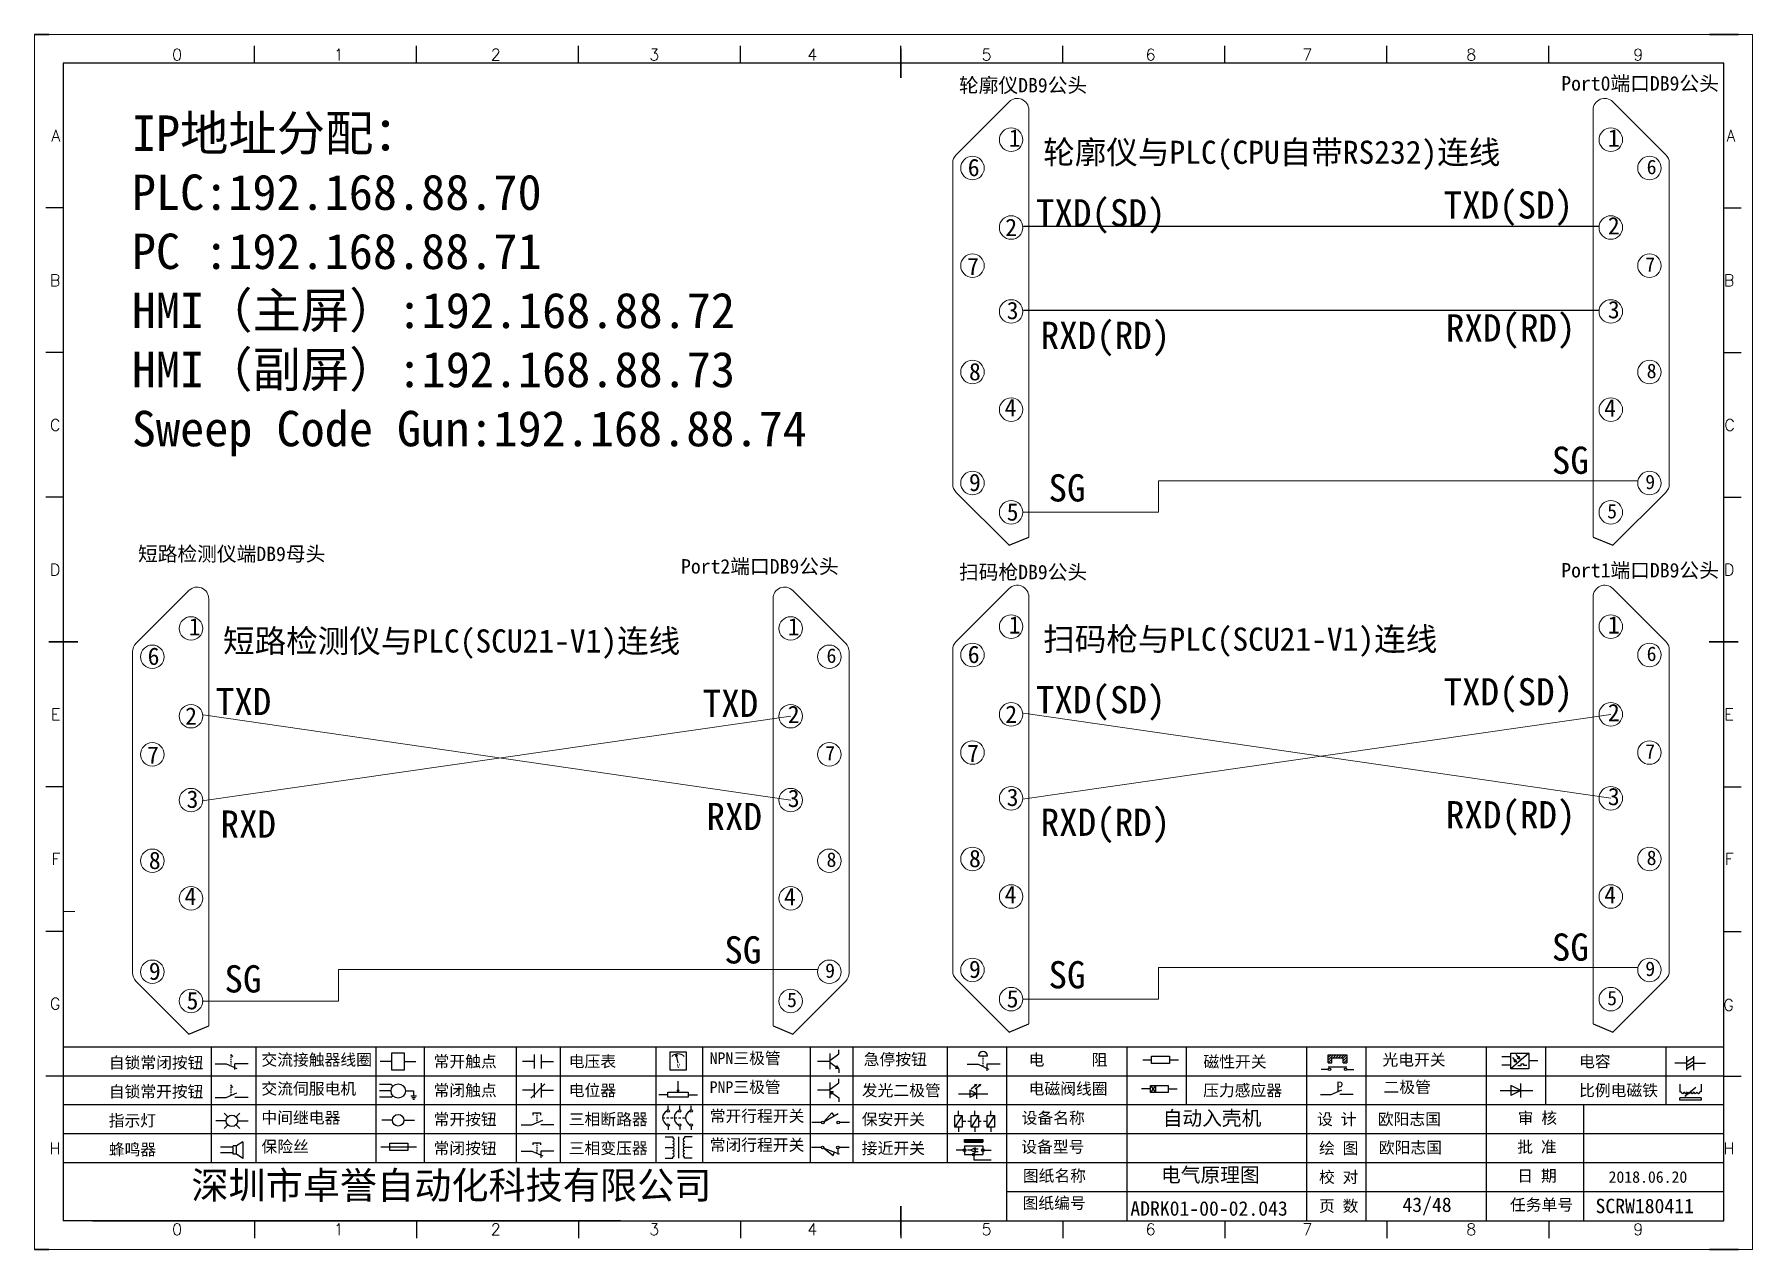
# Model space of a CAD drawing. Header units: millimetres. Extents: x 336 to 12810, y -1577 to 4105.
# Drawn here: x 6856.1 to 7153.1, y -1266.4 to -1056.4 of the extents above; entities that cross this region are included whole.
import ezdxf
from ezdxf.enums import TextEntityAlignment as Align

# ---------------------------------------------------------------- set-up
doc = ezdxf.new("R2010")
doc.units = ezdxf.units.MM
doc.layers.add('AE_BOR', color=1, linetype='Continuous')
doc.styles.get("Standard").update_dxf_attribs({"font": ''})
doc.styles.add('WD', font='romans.shx', dxfattribs={"width": 0.8, "bigfont": 'gbcbig.shx'})
doc.styles.add('汉字', font='')
doc.styles.get('Standard').set_extended_font_data('SimSun')
doc.styles.get('汉字').set_extended_font_data('新宋体')

# ---------------------------------------------------------------- blocks, each defined once
blk = doc.blocks.new('磁性开关')
at = {"linetype": 'ByBlock'}
h = blk.add_hatch(dxfattribs=at)
h.set_pattern_fill('ANSI31', color=256, scale=0.1, style=0)
h.paths.add_polyline_path([(-1910.88, -776.69), (-1910.88, -775.29), (-1907.69, -775.29), (-1907.69, -776.69), (-1908.31, -776.69), (-1908.31, -775.79), (-1910.25, -775.79), (-1910.25, -776.69)])
for p, q in [((-1910.91, -777.81), (-1912.09, -777.81)), ((-1910.88, -776.69), (-1910.88, -775.29)), ((-1910.88, -775.29), (-1907.69, -775.29)), ((-1910.88, -776.69), (-1910.25, -776.69)), ((-1910.88, -777.39), (-1907.69, -777.39)), ((-1910.25, -776.69), (-1910.25, -775.79)), ((-1910.25, -775.79), (-1908.31, -775.79)), ((-1908.31, -776.69), (-1908.31, -775.79)), ((-1908.31, -776.69), (-1907.69, -776.69)), ((-1907.69, -775.29), (-1907.69, -776.69)), ((-1907.66, -777.81), (-1906.48, -777.81))]:
    blk.add_line(p, q, dxfattribs=at)
for centre in [(-1910.68, -777.81), (-1907.88, -777.81)]:
    blk.add_circle(centre, 0.225, dxfattribs=at)
blk = doc.blocks.new('*U6')
at = {"linetype": 'ByBlock'}
for p, q in [((-1909.23, -780.45), (-1909.23, -780.67)), ((-1909.23, -780.45), (-1908.92, -780.84)), ((-1909.23, -780.84), (-1909.23, -781.05)), ((-1911.92, -782.07), (-1910.06, -782.07)), ((-1910.06, -782.07), (-1908.18, -782.88)), ((-1909.23, -781.23), (-1909.23, -781.44)), ((-1909.23, -781.61), (-1909.23, -781.83)), ((-1909.23, -782), (-1909.23, -782.21)), ((-1909.23, -782.38), (-1909.23, -782.43)), ((-1908.52, -783.07), (-1908.52, -782.07)), ((-1906.25, -782.07), (-1908.52, -782.07))]:
    blk.add_line(p, q, dxfattribs=at)
blk = doc.blocks.new('*U8')
at = {"linetype": 'ByBlock'}
for p, q in [((-1911.92, -792.89), (-1910.06, -792.89)), ((-1910.06, -792.89), (-1908.18, -792.08)), ((-1908.88, -791.17), (-1909.23, -790.71)), ((-1909.23, -790.71), (-1909.23, -790.92)), ((-1909.23, -791.09), (-1909.23, -791.31)), ((-1909.23, -791.48), (-1909.23, -791.69)), ((-1909.23, -791.86), (-1909.23, -792.08)), ((-1909.23, -792.25), (-1909.23, -792.47)), ((-1906.25, -792.89), (-1908.52, -792.89))]:
    blk.add_line(p, q, dxfattribs=at)
blk = doc.blocks.new('蜂鸣器')
at = {"linetype": 'ByBlock'}
for p, q in [((-1907.17, -795.53), (-1908.25, -796.26)), ((-1907.17, -795.53), (-1907.17, -798.41)), ((-1908.8, -796.48), (-1911.01, -796.48)), ((-1908.8, -797.46), (-1911.01, -797.46)), ((-1908.25, -796.26), (-1908.8, -796.26)), ((-1908.8, -797.68), (-1908.8, -796.26)), ((-1908.25, -797.68), (-1908.8, -797.68)), ((-1908.25, -797.68), (-1908.25, -796.26)), ((-1907.17, -798.41), (-1908.25, -797.68))]:
    blk.add_line(p, q, dxfattribs=at)
blk = doc.blocks.new('指示灯')
at = {"linetype": 'ByBlock'}
for p, q in [((-1854.25, -776.92), (-1856.06, -776.92)), ((-1854.62, -775.59), (-1853.97, -776.23)), ((-1854.62, -778.25), (-1853.97, -777.61)), ((-1851.9, -775.59), (-1852.54, -776.23)), ((-1851.9, -778.25), (-1852.54, -777.61)), ((-1852.26, -776.92), (-1850.45, -776.92))]:
    blk.add_line(p, q, dxfattribs=at)
blk.add_circle((-1853.26, -776.92), 0.992, dxfattribs=at)
blk = doc.blocks.new('光电开关')
at = {"linetype": 'ByBlock'}
h = blk.add_hatch(dxfattribs=at)
h.set_pattern_fill('ANSI31', color=256, scale=0.01, style=0)
h.set_pattern_definition([(45, (0.172267, 0), (-0.0224506403, 0.0224506403), [])])
h.paths.add_polyline_path([(-1882.44, -776.34), (-1882.5, -775.91), (-1882.68, -776.07)])
h.paths.add_polyline_path([(-1882.86, -776.23), (-1882.44, -776.34), (-1882.68, -776.07)])
h.paths.add_polyline_path([(-1883.05, -776.88), (-1883.11, -776.45), (-1883.29, -776.61)])
h.paths.add_polyline_path([(-1883.47, -776.77), (-1883.05, -776.88), (-1883.29, -776.61)])
for p, q in [((-1884.01, -775.96), (-1885.56, -775.96)), ((-1884.01, -777.39), (-1885.56, -777.39)), ((-1880.91, -775.3), (-1884.01, -778.05)), ((-1883.75, -776.09), (-1883.05, -776.88)), ((-1883.11, -776.45), (-1883.47, -776.77)), ((-1883.05, -776.88), (-1883.47, -776.77)), ((-1883.14, -775.55), (-1882.44, -776.34)), ((-1883.05, -776.88), (-1883.11, -776.45)), ((-1882.5, -775.91), (-1882.86, -776.23)), ((-1882.44, -776.34), (-1882.86, -776.23)), ((-1882.78, -777.47), (-1882.23, -777.47)), ((-1882.44, -776.34), (-1882.5, -775.91)), ((-1882.23, -777.47), (-1882.23, -777.14)), ((-1882.23, -777.14), (-1881.78, -777.14)), ((-1881.78, -777.47), (-1881.78, -777.14)), ((-1881.23, -777.47), (-1881.78, -777.47)), ((-1879.37, -776.67), (-1880.91, -776.67))]:
    blk.add_line(p, q, dxfattribs=at)
blk.add_lwpolyline([(-1884.01, -775.3), (-1880.91, -775.3), (-1880.91, -778.05), (-1884.01, -778.05)], close=True, dxfattribs=at)
blk = doc.blocks.new('交流接触器线圈')
at = {"linetype": 'ByBlock'}
for p, q in [((-1880.82, -781.77), (-1882.87, -781.77)), ((-1878.72, -781.77), (-1876.67, -781.77))]:
    blk.add_line(p, q, dxfattribs=at)
blk.add_lwpolyline([(-1880.82, -780.28), (-1878.72, -780.28), (-1878.72, -783.26), (-1880.82, -783.26)], close=True, dxfattribs=at)
blk = doc.blocks.new('交流伺服电机')
at = {"linetype": 'ByBlock'}
for p, q in [((-1880.97, -785.75), (-1882.94, -785.75)), ((-1880.97, -786.85), (-1882.94, -786.85)), ((-1880.97, -785.75), (-1880.65, -786.03)), ((-1878.49, -786.85), (-1877.07, -786.85)), ((-1877.07, -786.85), (-1877.07, -787.72)), ((-1880.97, -787.94), (-1882.94, -787.94)), ((-1880.97, -787.94), (-1880.65, -787.67)), ((-1877.54, -787.72), (-1876.59, -787.72)), ((-1877.38, -788.01), (-1876.75, -788.01)), ((-1877.23, -788.29), (-1876.9, -788.29))]:
    blk.add_line(p, q, dxfattribs=at)
blk.add_circle((-1879.73, -786.85), 1.24, dxfattribs=at)
blk = doc.blocks.new('中间继电器')
at = {"linetype": 'ByBlock'}
for p, q in [((-1880.72, -791.92), (-1882.54, -791.92)), ((-1878.74, -791.92), (-1876.92, -791.92))]:
    blk.add_line(p, q, dxfattribs=at)
blk.add_circle((-1879.73, -791.92), 0.992, dxfattribs=at)
blk = doc.blocks.new('保险丝')
at = {"linetype": 'ByBlock'}
blk.add_line((-1882.72, -796.49), (-1876.55, -796.49), dxfattribs=at)
blk.add_lwpolyline([(-1881.2, -795.86), (-1878.06, -795.86), (-1878.06, -797.12), (-1881.2, -797.12)], close=True, dxfattribs=at)
blk = doc.blocks.new('常开按钮')
at = {"linetype": 'ByBlock'}
for p, q in [((-1910.06, -787.73), (-1908.18, -786.93)), ((-1909.9, -785.68), (-1908.56, -785.68)), ((-1909.9, -785.68), (-1909.9, -786.07)), ((-1909.23, -785.68), (-1909.23, -785.89)), ((-1909.23, -786.06), (-1909.23, -786.28)), ((-1909.23, -786.45), (-1909.23, -786.67)), ((-1909.23, -786.84), (-1909.23, -787.05)), ((-1908.56, -785.68), (-1908.56, -786.07)), ((-1911.92, -787.73), (-1910.06, -787.73)), ((-1909.23, -787.22), (-1909.23, -787.38)), ((-1906.25, -787.73), (-1908.52, -787.73))]:
    blk.add_line(p, q, dxfattribs=at)
blk = doc.blocks.new('常开触点')
at = {"linetype": 'ByBlock'}
for p, q in [((-1853.82, -782.99), (-1853.82, -780.56)), ((-1852.6, -782.99), (-1852.6, -780.56)), ((-1853.82, -781.77), (-1855.88, -781.77)), ((-1852.6, -781.77), (-1850.55, -781.77))]:
    blk.add_line(p, q, dxfattribs=at)
blk = doc.blocks.new('常闭触点')
at = {"linetype": 'ByBlock'}
for p, q in [((-1853.82, -786.77), (-1855.88, -786.77)), ((-1852.01, -785.66), (-1854.43, -788.1)), ((-1853.82, -787.99), (-1853.82, -785.56)), ((-1852.6, -787.99), (-1852.6, -785.56)), ((-1852.6, -786.77), (-1850.55, -786.77))]:
    blk.add_line(p, q, dxfattribs=at)
blk = doc.blocks.new('常闭按钮')
at = {"linetype": 'ByBlock'}
for p, q in [((-1856.13, -792.28), (-1854.28, -792.28)), ((-1854.28, -792.28), (-1852.4, -793.09)), ((-1854.11, -790.83), (-1852.77, -790.83)), ((-1854.11, -790.83), (-1854.11, -791.22)), ((-1853.44, -790.83), (-1853.44, -791.04)), ((-1853.44, -791.21), (-1853.44, -791.43)), ((-1853.44, -791.6), (-1853.44, -791.82)), ((-1853.44, -791.99), (-1853.44, -792.2)), ((-1853.44, -792.37), (-1853.44, -792.53)), ((-1852.77, -790.83), (-1852.77, -791.22)), ((-1850.47, -792.28), (-1852.73, -792.28)), ((-1852.73, -792.28), (-1852.73, -793.43))]:
    blk.add_line(p, q, dxfattribs=at)
blk = doc.blocks.new('电磁阀线圈')
at = {"linetype": 'ByBlock'}
for p, q in [((-1854.61, -795.92), (-1853.75, -797.16)), ((-1853.75, -795.92), (-1854.61, -797.16)), ((-1853.75, -795.92), (-1853.75, -797.16)), ((-1854.61, -796.54), (-1856.17, -796.54)), ((-1851.53, -796.54), (-1849.97, -796.54))]:
    blk.add_line(p, q, dxfattribs=at)
blk.add_lwpolyline([(-1854.61, -795.92), (-1851.53, -795.92), (-1851.53, -797.16), (-1854.61, -797.16)], close=True, dxfattribs=at)
blk = doc.blocks.new('电压表')
at = {"linetype": 'ByBlock'}
for p, q in [((-1814.84, -780.75), (-1814.91, -781.13)), ((-1814.6, -781.05), (-1814.91, -781.13)), ((-1814.84, -780.75), (-1814.46, -782.26)), ((-1814.84, -780.75), (-1814.6, -781.05))]:
    blk.add_line(p, q, dxfattribs=at)
blk.add_lwpolyline([(-1815.84, -780.34), (-1813.07, -780.34), (-1813.07, -783.49), (-1815.84, -783.49)], close=True, dxfattribs=at)
blk.add_arc((-1814.46, -782.26), 1.56, 46.8313, 133.1687, dxfattribs=at)
at = {"linetype": 'ByBlock', "insert": (-1814.7, -782.39), "char_height": 0.75, "width": 0.6768, "attachment_point": 1}
blk.add_mtext('V', dxfattribs=at)
blk = doc.blocks.new('电位器')
at = {"linetype": 'ByBlock'}
for p, q in [((-1814.45, -787.3), (-1814.62, -786.96)), ((-1814.62, -786.96), (-1814.27, -786.96)), ((-1814.45, -787.3), (-1814.45, -785.39)), ((-1814.45, -787.3), (-1814.27, -786.96)), ((-1816.21, -787.75), (-1817.79, -787.75)), ((-1812.68, -787.75), (-1811.1, -787.75))]:
    blk.add_line(p, q, dxfattribs=at)
blk.add_lwpolyline([(-1816.21, -787.3), (-1812.68, -787.3), (-1812.68, -788.2), (-1816.21, -788.2)], close=True, dxfattribs=at)
blk = doc.blocks.new('三相断路器')
at = {"linetype": 'ByBlock'}
for p, q in [((-1816.17, -790.33), (-1816.17, -789.7)), ((-1814.17, -790.33), (-1814.17, -789.7)), ((-1812.18, -790.33), (-1812.18, -789.7)), ((-1817.14, -791.74), (-1816.72, -791.74)), ((-1816.45, -791.74), (-1816.03, -791.74)), ((-1815.76, -791.74), (-1815.34, -791.74)), ((-1815.07, -791.74), (-1814.65, -791.74)), ((-1814.38, -791.74), (-1813.96, -791.74)), ((-1813.69, -791.74), (-1813.27, -791.74)), ((-1816.17, -793.19), (-1816.17, -793.83)), ((-1814.17, -793.19), (-1814.17, -793.83)), ((-1812.18, -793.19), (-1812.18, -793.83))]:
    blk.add_line(p, q, dxfattribs=at)
for centre in [(-1816.17, -790.55), (-1816.17, -792.98), (-1814.17, -790.55), (-1814.17, -792.98), (-1812.18, -790.55), (-1812.18, -792.98)]:
    blk.add_circle(centre, 0.219, dxfattribs=at)
for centre in [(-1815.81, -791.74), (-1813.82, -791.74), (-1811.83, -791.74)]:
    blk.add_arc(centre, 1.32, 115.5791, 244.4209, dxfattribs=at)
blk = doc.blocks.new('三相变压器')
at = {"linetype": 'ByBlock'}
for p, q in [((-1816.69, -795.03), (-1815.37, -795.03)), ((-1815.37, -795.03), (-1815.37, -795.24)), ((-1814.34, -798.7), (-1814.34, -795.04)), ((-1812, -795.03), (-1813.32, -795.03)), ((-1813.32, -795.03), (-1813.32, -795.24)), ((-1816.69, -796.87), (-1815.37, -796.87)), ((-1816.69, -798.71), (-1815.37, -798.71)), ((-1815.37, -798.71), (-1815.37, -798.5)), ((-1812, -796.87), (-1813.32, -796.87)), ((-1813.32, -798.71), (-1813.32, -798.5)), ((-1812, -798.71), (-1813.32, -798.71))]:
    blk.add_line(p, q, dxfattribs=at)
for centre, start, end in [((-1815.37, -795.51), 270, 90), ((-1815.37, -796.06), 270, 90), ((-1813.32, -795.51), 90, 270), ((-1813.32, -796.06), 90, 270), ((-1815.37, -796.6), 270, 90), ((-1815.37, -797.14), 270, 90), ((-1815.37, -797.68), 270, 90), ((-1815.37, -798.23), 270, 90), ((-1813.32, -796.6), 90, 270), ((-1813.32, -797.14), 90, 270), ((-1813.32, -797.68), 90, 270), ((-1813.32, -798.23), 90, 270)]:
    blk.add_arc(centre, 0.271, start, end, dxfattribs=at)
blk = doc.blocks.new('压力感应器')
at = {"linetype": 'ByBlock'}
for p, q in [((-1817.44, -777.73), (-1815.59, -777.73)), ((-1815.59, -777.73), (-1813.71, -776.93)), ((-1811.78, -777.73), (-1814.05, -777.73))]:
    blk.add_line(p, q, dxfattribs=at)
at = {"linetype": 'ByBlock', "insert": (-1814.65, -775.48), "char_height": 1.68, "width": 1.2242, "attachment_point": 1}
blk.add_mtext('{\\fNSimSun|b0|i0|c134|p49;P}', dxfattribs=at)
blk = doc.blocks.new('二极管')
at = {"linetype": 'ByBlock'}
for p, q in [((-1787.52, -776.77), (-1781.92, -776.77)), ((-1783.97, -776.77), (-1785.69, -775.9)), ((-1785.69, -775.9), (-1785.69, -777.65)), ((-1783.97, -776.77), (-1785.69, -777.65)), ((-1783.97, -777.99), (-1783.97, -775.56))]:
    blk.add_line(p, q, dxfattribs=at)
blk = doc.blocks.new('NPN三极管')
at = {"linetype": 'ByBlock'}
for p, q in [((-1785.73, -780.61), (-1785.73, -783.32)), ((-1785.73, -781.82), (-1784.15, -780.66)), ((-1784.15, -780.66), (-1784.15, -779.98)), ((-1785.73, -781.97), (-1787.81, -781.97)), ((-1785.73, -782.11), (-1784.15, -783.27)), ((-1784.41, -782.73), (-1784.74, -783.18)), ((-1784.15, -783.27), (-1784.74, -783.18)), ((-1784.15, -783.27), (-1784.41, -782.73)), ((-1784.15, -783.27), (-1784.15, -783.96))]:
    blk.add_line(p, q, dxfattribs=at)
blk = doc.blocks.new('PNP三极管')
at = {"linetype": 'ByBlock'}
for p, q in [((-1784.9, -786.74), (-1786.98, -786.74)), ((-1784.9, -785.38), (-1784.9, -788.09)), ((-1784.9, -786.59), (-1783.32, -785.43)), ((-1784.9, -786.88), (-1783.32, -788.04)), ((-1784.9, -786.88), (-1784.31, -786.97)), ((-1784.9, -786.88), (-1784.64, -787.42)), ((-1784.31, -786.97), (-1784.64, -787.42)), ((-1783.32, -785.43), (-1783.32, -784.75)), ((-1783.32, -788.04), (-1783.32, -788.73))]:
    blk.add_line(p, q, dxfattribs=at)
blk = doc.blocks.new('常开行程开关')
at = {"linetype": 'ByBlock'}
for p, q in [((-1786.29, -792.3), (-1788.01, -792.3)), ((-1785.89, -792.17), (-1784.52, -790.62)), ((-1785.89, -792.17), (-1783.43, -790.72)), ((-1784.52, -790.62), (-1784.19, -791.17)), ((-1781.48, -792.3), (-1783.21, -792.3))]:
    blk.add_line(p, q, dxfattribs=at)
for centre in [(-1786.07, -792.3), (-1783.42, -792.3)]:
    blk.add_circle(centre, 0.219, dxfattribs=at)
blk = doc.blocks.new('常闭行程开关')
at = {"linetype": 'ByBlock'}
for p, q in [((-1786.34, -796.62), (-1788.07, -796.62)), ((-1785.93, -796.72), (-1783.25, -797.7)), ((-1785.93, -796.72), (-1784.3, -798)), ((-1784.3, -798), (-1784.08, -797.4)), ((-1783.48, -796.84), (-1783.48, -797.85)), ((-1781.54, -796.62), (-1783.26, -796.62))]:
    blk.add_line(p, q, dxfattribs=at)
for centre in [(-1786.12, -796.62), (-1783.48, -796.62)]:
    blk.add_circle(centre, 0.219, dxfattribs=at)
blk = doc.blocks.new('电容')
at = {"linetype": 'ByBlock'}
for p, q in [((-1756.08, -782.99), (-1756.08, -780.56)), ((-1754.86, -780.79), (-1756.08, -781.55)), ((-1754.86, -782.99), (-1754.86, -780.56)), ((-1756.08, -781.77), (-1758.13, -781.77)), ((-1754.86, -781.44), (-1756.08, -782.2)), ((-1754.86, -781.99), (-1756.08, -782.75)), ((-1754.86, -781.77), (-1752.81, -781.77))]:
    blk.add_line(p, q, dxfattribs=at)
blk = doc.blocks.new('发光二极管')
at = {"linetype": 'ByBlock'}
for p, q in [((-1758.01, -786.77), (-1752.89, -786.77)), ((-1754.84, -786.77), (-1756.04, -786.16)), ((-1756.04, -786.16), (-1756.04, -787.39)), ((-1754.84, -786.77), (-1756.04, -787.39)), ((-1755.78, -785.92), (-1754.89, -785.14)), ((-1754.89, -785.14), (-1755.2, -785.22)), ((-1755.2, -785.22), (-1755.01, -785.43)), ((-1755.08, -785.92), (-1754.18, -785.14)), ((-1754.89, -785.14), (-1755.01, -785.43)), ((-1754.84, -787.63), (-1754.84, -785.92)), ((-1754.18, -785.14), (-1754.49, -785.22)), ((-1754.49, -785.22), (-1754.31, -785.43)), ((-1754.18, -785.14), (-1754.31, -785.43))]:
    blk.add_line(p, q, dxfattribs=at)
blk = doc.blocks.new('比例电磁阀')
at = {"linetype": 'ByBlock'}
for p, q in [((-1757.26, -775.38), (-1757.26, -776.71)), ((-1757.26, -776.71), (-1757.05, -776.71)), ((-1753.6, -777.73), (-1757.25, -777.73)), ((-1757.25, -778.13), (-1757.25, -777.73)), ((-1753.6, -778.13), (-1757.25, -778.13)), ((-1754.5, -775.98), (-1756.35, -777.44)), ((-1756.35, -777.44), (-1756.25, -777.25)), ((-1756.35, -777.44), (-1756.15, -777.38)), ((-1756.15, -777.38), (-1756.25, -777.25)), ((-1753.58, -776.71), (-1753.8, -776.71)), ((-1753.6, -777.73), (-1753.6, -778.13)), ((-1753.58, -775.38), (-1753.58, -776.71))]:
    blk.add_line(p, q, dxfattribs=at)
for centre in [(-1756.78, -776.71), (-1756.24, -776.71), (-1755.7, -776.71), (-1755.15, -776.71), (-1754.61, -776.71), (-1754.07, -776.71)]:
    blk.add_arc(centre, 0.271, 180, 0, dxfattribs=at)
blk = doc.blocks.new('保安开关')
at = {"linetype": 'ByBlock'}
for p, q in [((-1757.96, -790.79), (-1757.96, -789.97)), ((-1755.17, -790.79), (-1755.17, -789.97)), ((-1752.39, -790.79), (-1752.39, -789.97)), ((-1757.33, -790.79), (-1758.6, -792.81)), ((-1757.96, -792.81), (-1757.96, -793.62)), ((-1757.33, -791.8), (-1756.72, -791.8)), ((-1756.35, -791.8), (-1755.89, -791.8)), ((-1754.54, -790.79), (-1755.81, -792.81)), ((-1755.17, -792.81), (-1755.17, -793.62)), ((-1754.52, -791.8), (-1754.06, -791.8)), ((-1753.69, -791.8), (-1753.08, -791.8)), ((-1751.75, -790.79), (-1753.02, -792.81)), ((-1752.39, -792.81), (-1752.39, -793.62))]:
    blk.add_line(p, q, dxfattribs=at)
for points in [[(-1758.6, -790.79), (-1757.33, -790.79), (-1757.33, -792.81), (-1758.6, -792.81)], [(-1755.81, -790.79), (-1754.54, -790.79), (-1754.54, -792.81), (-1755.81, -792.81)], [(-1753.02, -790.79), (-1751.75, -790.79), (-1751.75, -792.81), (-1753.02, -792.81)]]:
    blk.add_lwpolyline(points, close=True, dxfattribs=at)
blk = doc.blocks.new('接近开关')
at = {"linetype": 'ByBlock'}
h = blk.add_hatch(dxfattribs=at)
h.set_pattern_fill('ANSI31', color=256, scale=0.01, style=0)
h.set_pattern_definition([(45, (-89.131516, -30.795668), (-0.0224506403, 0.0224506403), [])])
h.paths.add_polyline_path([(-1516.96, -1123.35), (-1516.96, -1122.85), (-1513.76, -1122.85), (-1513.76, -1123.35)])
for p, q in [((-1517.18, -1124.71), (-1518.36, -1124.71)), ((-1516.96, -1123.35), (-1516.96, -1122.85)), ((-1516.96, -1122.85), (-1513.76, -1122.85)), ((-1516.96, -1123.35), (-1513.76, -1123.35)), ((-1516.96, -1123.95), (-1513.76, -1123.95)), ((-1516.96, -1123.95), (-1516.96, -1125.47)), ((-1516.96, -1125.47), (-1513.76, -1125.47)), ((-1515.91, -1124.71), (-1516.45, -1124.71)), ((-1515.11, -1124.31), (-1515.91, -1124.71)), ((-1515.11, -1125.11), (-1515.91, -1124.71)), ((-1515.33, -1124.53), (-1515.17, -1124.53)), ((-1515.33, -1124.88), (-1515.17, -1124.88)), ((-1515.25, -1124.45), (-1515.25, -1124.61)), ((-1515.11, -1124.31), (-1515.11, -1125.11)), ((-1515.11, -1124.48), (-1514.58, -1124.48)), ((-1515.11, -1124.94), (-1514.58, -1124.94)), ((-1513.76, -1122.85), (-1513.76, -1123.35)), ((-1513.76, -1123.95), (-1513.76, -1125.47)), ((-1513.54, -1124.71), (-1512.36, -1124.71)), ((-1515.36, -1125.69), (-1515.36, -1126.36)), ((-1515.36, -1126.36), (-1512.36, -1126.36))]:
    blk.add_line(p, q, dxfattribs=at)
for centre in [(-1516.96, -1124.71), (-1515.36, -1125.47), (-1513.76, -1124.71)]:
    blk.add_circle(centre, 0.225, dxfattribs=at)
blk = doc.blocks.new('电阻')
at = {"linetype": 'ByBlock'}
for p, q in [((-3.09, 0), (-1.57, 0)), ((1.57, 0), (3.09, 0))]:
    blk.add_line(p, q, dxfattribs=at)
blk.add_lwpolyline([(-1.57, 0.63), (1.57, 0.63), (1.57, -0.63), (-1.57, -0.63)], close=True, dxfattribs=at)
blk = doc.blocks.new('急停按钮')
at = {"linetype": 'ByBlock'}
for p, q in [((-1.86, 0), (0, 0)), ((0, 0), (1.88, -0.81)), ((0.06, 1.45), (1.61, 1.45)), ((0.83, 1.45), (0.83, 1.24)), ((0.83, 1.07), (0.83, 0.85)), ((0.83, 0.68), (0.83, 0.47)), ((0.83, 0.29), (0.83, 0.08)), ((3.81, 0), (1.54, 0)), ((1.54, 0), (1.54, -1.15)), ((0.83, -0.09), (0.83, -0.24))]:
    blk.add_line(p, q, dxfattribs=at)
blk.add_arc((0.83, 1.45), 0.774, 0, 180)
blk = doc.blocks.new('电控横A4')
for p, q in [((292, -5), (5, -5)), ((5, -5), (5, -205)), ((292, -205), (292, -5)), ((10.03, -205), (289.53, -205)), ((130.8, -205), (190.75, -205)), ((190.75, -205), (259.54, -205))]:
    blk.add_line(p, q)
at = {"lineweight": 9, "ltscale": 0.1}
for p, q in [((5, -151.57), (7, -151.57)), ((101.34, -205), (130.8, -205)), ((129.44, -205), (129.44, -205)), ((129.44, -205), (129.44, -205)), ((129.44, -205), (129.44, -205)), ((129.44, -205), (129.44, -205))]:
    blk.add_line(p, q, dxfattribs=at)
at = {"linetype": 'ByBlock'}
for p, q in [((292, -175), (5, -175)), ((292, -180), (5, -180)), ((292, -185), (5, -185)), ((292, -190), (5, -190)), ((292, -195), (5, -195)), ((292, -200), (168.03, -200))]:
    blk.add_line(p, q, dxfattribs=at)
at = {"color": 0, "lineweight": -2}
for p, q in [((30.58, -175), (30.58, -195)), ((38.26, -175), (38.26, -195)), ((59.05, -175), (59.05, -195)), ((67.4, -175), (67.4, -195)), ((83.26, -175), (83.26, -195)), ((90.91, -175), (90.91, -195)), ((107.4, -175), (107.4, -195)), ((115.5, -175), (115.5, -195)), ((134.12, -175), (134.12, -195)), ((141.48, -175), (141.48, -195)), ((157.79, -175), (157.79, -195)), ((168.03, -175), (168.03, -204.92)), ((188.84, -175), (188.84, -185)), ((199.08, -175), (199.08, -185)), ((219.89, -175), (219.89, -185)), ((230.12, -175), (230.12, -185)), ((250.93, -175), (250.93, -185)), ((261.17, -175), (261.17, -185)), ((281.98, -175), (281.98, -185)), ((188.84, -185), (188.84, -204.92)), ((219.89, -185), (219.89, -205)), ((230.12, -185), (230.12, -205)), ((250.93, -185), (250.93, -205)), ((267.79, -185), (267.79, -205))]:
    blk.add_line(p, q, dxfattribs=at)
at = {"color": 0, "ltscale": 2}
for p, q in [((292, -205), (292, -183.55)), ((101.34, -205), (5, -205)), ((259.54, -205), (289.53, -205)), ((259.54, -205), (292, -205))]:
    blk.add_line(p, q, dxfattribs=at)
at = {"layer": 'AE_BOR', "lineweight": 30}
for p, q in [((2.53, 0), (0, 0)), ((294.53, 0), (289.53, 0)), ((0, -210), (2.53, -210)), ((294.53, -210), (289.53, -210))]:
    blk.add_line(p, q, dxfattribs=at)
at = {"layer": 'AE_BOR', "color": 1, "lineweight": 15}
for p, q in [((0, 0), (297, 0)), ((0, -210), (0, 0)), ((297, 0), (297, -210)), ((297, -210), (0, -210))]:
    blk.add_line(p, q, dxfattribs=at)
at = {"layer": 'AE_BOR'}
for p, q in [((38.03, -5), (38.03, -2)), ((66.03, -5), (66.03, -2)), ((94.03, -5), (94.03, -2)), ((122.03, -5), (122.03, -2)), ((149.78, -5), (149.78, -2)), ((177.78, -5), (177.78, -2)), ((205.78, -5), (205.78, -2)), ((233.78, -5), (233.78, -2)), ((261.78, -5), (261.78, -2)), ((5, -30), (2, -30)), ((292, -30), (295, -30)), ((5, -55), (2, -55)), ((292, -55), (295, -55)), ((5, -80), (2, -80)), ((292, -80), (295, -80)), ((5, -130), (2, -130)), ((292, -130), (295, -130)), ((5, -155), (2, -155)), ((292, -155), (295, -155)), ((5, -180), (2, -180)), ((292, -180), (295, -180)), ((38.03, -205), (38.03, -208)), ((66.03, -205), (66.03, -208)), ((94.03, -205), (94.03, -208)), ((122.03, -205), (122.03, -208)), ((149.78, -205), (149.78, -208)), ((177.78, -205), (177.78, -208)), ((205.78, -205), (205.78, -208)), ((233.78, -205), (233.78, -208)), ((261.78, -205), (261.78, -208))]:
    blk.add_line(p, q, dxfattribs=at)
at = {"layer": 'AE_BOR', "color": 2, "lineweight": 30}
for p, q in [((149.78, -7.5), (149.78, -2.5)), ((2.5, -105), (7.5, -105)), ((289.5, -105), (294.5, -105)), ((149.78, -202.5), (149.78, -207.5)), ((149.78, -205), (149.78, -207.5))]:
    blk.add_line(p, q, dxfattribs=at)
at = {"linetype": 'ByBlock'}
for name, p in [('*U6', (1943.19, 604.18)), ('交流接触器线圈', (1942.62, 604.27)), ('常开触点', (1940.27, 604.3)), ('电压表', (1925.71, 604.52)), ('NPN三极管', (1923.2, 604.5)), ('磁性开关', (2134.53, 598.96)), ('光电开关', (2139.22, 599.27)), ('电容', (2041.69, 603.98)), ('电位器', (1925.71, 604.52)), ('PNP三极管', (1922.37, 604.27)), ('压力感应器', (2039.72, 594.52)), ('*U8', (1943.19, 609.18)), ('交流伺服电机', (1942.62, 604.27)), ('常闭触点', (1940.27, 604.3)), ('发光二极管', (1917.72, 603.69)), ('电磁阀线圈', (2047.53, 614.3)), ('二极管', (2040.91, 594.27)), ('比例电磁阀', (2041.69, 593.98)), ('指示灯', (1887.41, 589.18)), ('中间继电器', (1942.62, 604.27)), ('常开按钮', (1996.06, 599.3)), ('三相断路器', (1925.71, 604.52)), ('常开行程开关', (1922.37, 604.27)), ('保安开关', (1917.72, 603.98)), ('蜂鸣器', (1943.19, 604.18)), ('保险丝', (1942.62, 604.27)), ('常闭按钮', (1940.27, 599.3)), ('三相变压器', (1925.71, 604.52)), ('常闭行程开关', (1922.37, 604.27)), ('接近开关', (1677.72, 931.9))]:
    blk.add_blockref(name, p, dxfattribs=at)
for name, p in [('急停按钮', (163.12, -177.98)), ('电阻', (194.66, -177.22))]:
    blk.add_blockref(name, p)
at = {"char_height": 2, "attachment_point": 1, "style": '汉字'}
for s, insert in [('{\\fKaiTi_GB2312|b0|i0|c134|p49;自锁常闭按钮}', (12.86, -176.69)), ('{\\fKaiTi_GB2312|b0|i0|c134|p49;交流接触器线圈}', (39.25, -176.19)), ('{\\fKaiTi_GB2312|b0|i0|c134|p49;常开触点}', (69.01, -176.48)), ('{\\fKaiTi_GB2312|b0|i0|c134|p49;电压表}', (92.37, -176.47)), ('{\\fKaiTi_GB2312|b0|i0|c134|p49;NPN三极管}', (116.73, -175.91)), ('{\\fKaiTi_GB2312|b0|i0|c134|p49;急停按钮}', (143.35, -176.12)), ('{\\fKaiTi_GB2312|b0|i0|c134|p49;电      阻}', (171.86, -176.19)), ('{\\fKaiTi_GB2312|b0|i0|c134|p49;磁性开关}', (202.07, -176.53)), ('{\\fKaiTi_GB2312|b0|i0|c134|p49;光电开关}', (233.02, -176.19)), ('{\\fKaiTi_GB2312|b0|i0|c134|p49;电容}', (267, -176.48)), ('{\\fKaiTi_GB2312|b0|i0|c134|p49;交流伺服电机}', (39.25, -181.19)), ('{\\fKaiTi_GB2312|b0|i0|c134|p49;电位器}', (92.37, -181.47)), ('{\\fKaiTi_GB2312|b0|i0|c134|p49;PNP三极管}', (116.73, -180.91)), ('{\\fKaiTi_GB2312|b0|i0|c134|p49;电磁阀线圈}', (171.86, -181.19)), ('{\\fKaiTi_GB2312|b0|i0|c134|p49;压力感应器}', (202.02, -181.47)), ('{\\fKaiTi_GB2312|b0|i0|c134|p49;二极管}', (233.2, -180.91)), ('{\\fKaiTi_GB2312|b0|i0|c134|p49;自锁常开按钮}', (12.86, -181.69)), ('{\\fKaiTi_GB2312|b0|i0|c134|p49;常闭触点}', (69.01, -181.48)), ('{\\fKaiTi_GB2312|b0|i0|c134|p49;发光二极管}', (143.02, -181.48)), ('{\\fKaiTi_GB2312|b0|i0|c134|p49;比例电磁铁}', (267, -181.48)), ('{\\fKaiTi_GB2312|b0|i0|c134|p49;指示灯}', (12.86, -186.69)), ('{\\fKaiTi_GB2312|b0|i0|c134|p49;中间继电器}', (39.25, -186.19)), ('{\\fKaiTi_GB2312|b0|i0|c134|p49;常开按钮}', (69.01, -186.48)), ('{\\fKaiTi_GB2312|b0|i0|c134|p49;三相断路器}', (92.37, -186.47)), ('{\\fKaiTi_GB2312|b0|i0|c134|p49;常开行程开关}', (116.73, -185.91)), ('{\\fKaiTi_GB2312|b0|i0|c134|p49;保安开关}', (143.02, -186.48)), ('设备名称', (170.65, -186.24)), ('{\\fKaiTi_GB2312|b0|i0|c134|p0;设 计}', (221.72, -186.46)), ('{\\fKaiTi_GB2312|b0|i0|c134|p0;审 核}', (256.39, -186.25)), ('{\\fKaiTi_GB2312|b0|i0|c134|p49;蜂鸣器}', (12.86, -191.69)), ('{\\fKaiTi_GB2312|b0|i0|c134|p49;保险丝}', (39.25, -191.19)), ('{\\fKaiTi_GB2312|b0|i0|c134|p49;常闭按钮}', (69.01, -191.48)), ('{\\fKaiTi_GB2312|b0|i0|c134|p49;三相变压器}', (92.37, -191.47)), ('{\\fKaiTi_GB2312|b0|i0|c134|p49;常闭行程开关}', (116.73, -190.91)), ('{\\fKaiTi_GB2312|b0|i0|c134|p49;接近开关}', (143.02, -191.48)), ('设备型号', (170.58, -191.24)), ('{\\fKaiTi_GB2312|b0|i0|c134|p0;绘 图}', (222.05, -191.46)), ('{\\fKaiTi_GB2312|b0|i0|c134|p0;批 准}', (256.32, -191.25)), ('图纸名称', (170.86, -196.24)), ('{\\fKaiTi_GB2312|b0|i0|c134|p0;日 期}', (256.32, -196.25)), ('{\\fKaiTi_GB2312|b0|i0|c134|p0;校 对}', (222.05, -196.46)), ('图纸编号', (170.81, -200.96)), ('{\\fKaiTi_GB2312|b0|i0|c134|p0;页 数}', (222.05, -201.46)), ('任务单号', (255.06, -201.25))]:
    blk.add_mtext(s, dxfattribs=dict(at, insert=insert))
at = {"color": 0, "lineweight": -2, "insert": (27.14, -196.53), "char_height": 4.7064, "width": 96.1138, "attachment_point": 1}
blk.add_mtext('深圳市卓誉自动化科技有限公司', dxfattribs=at)
at = {"insert": (272.1, -196.45), "char_height": 2, "width": 60.2542, "attachment_point": 1}
blk.add_mtext('{\\fKaiTi_GB2312|b0|i0|c134|p49;2018.06.20}', dxfattribs=at)
at = {"layer": 'AE_BOR', "style": 'WD'}
for s, p in [('0', (24.67, -4.5)), ('1', (52.6, -4.5)), ('2', (79.75, -4.5)), ('3', (107.15, -4.5)), ('4', (134.45, -4.5)), ('5', (164.59, -4.5)), ('6', (192.94, -4.5)), ('7', (220.04, -4.5)), ('8', (248.37, -4.5)), ('9', (277.23, -4.5)), ('0', (24.67, -207.5)), ('1', (52.6, -207.5)), ('2', (79.75, -207.5)), ('3', (107.15, -207.5)), ('4', (134.45, -207.5)), ('5', (164.59, -207.5)), ('6', (192.94, -207.5)), ('7', (220.04, -207.5)), ('8', (248.37, -207.5)), ('9', (277.23, -207.5))]:
    blk.add_text(s, height=2, dxfattribs=at).set_placement(p, align=Align.CENTER)
for s, p in [('A', (4.5, -17.5)), ('A', (294.03, -17.5)), ('B', (4.5, -42.5)), ('B', (293.84, -42.5)), ('C', (4.5, -67.5)), ('C', (293.93, -67.5)), ('D', (4.5, -92.5)), ('D', (293.84, -92.5)), ('E', (4.5, -117.5)), ('E', (293.74, -117.5)), ('F', (4.5, -142.5)), ('F', (293.74, -142.5)), ('F', (293.74, -142.5)), ('G', (4.5, -167.5)), ('G', (293.74, -167.72)), ('H', (4.5, -192.5)), ('H', (293.84, -192.5))]:
    blk.add_text(s, height=2, dxfattribs=at).set_placement(p, align=Align.MIDDLE_RIGHT)

msp = doc.modelspace()

# ---------------------------------------------------------------- linework, layer by layer
at = {"lineweight": 0}
for p, q in [((7024.604, -1068.088), (7015.451, -1077.235)), ((7128.973, -1068.088), (7138.126, -1077.235)), ((7028.018, -1069.502), (7028.018, -1143.318)), ((7125.559, -1069.502), (7125.559, -1143.318)), ((7014.865, -1078.65), (7014.865, -1134.171)), ((7138.713, -1078.65), (7138.713, -1134.171)), ((7115.126, -1133.579), (7050.446, -1133.579)), ((7050.446, -1133.579), (7050.446, -1139.03)), ((7133.314, -1133.579), (7115.126, -1133.579)), ((7024.604, -1144.733), (7015.451, -1135.585)), ((7128.973, -1144.733), (7138.126, -1135.585)), ((7050.446, -1139.03), (7026.916, -1139.03)), ((7024.604, -1152.218), (7015.451, -1161.365)), ((7128.973, -1152.218), (7138.126, -1161.365)), ((6882.845, -1152.538), (6873.692, -1161.685)), ((6886.259, -1153.953), (6886.259, -1227.768)), ((6983.8, -1153.953), (6983.8, -1227.768)), ((6987.214, -1152.538), (6996.367, -1161.685)), ((7028.018, -1153.633), (7028.018, -1227.448)), ((7125.559, -1153.633), (7125.559, -1227.448)), ((6873.106, -1163.1), (6873.106, -1218.621)), ((6996.953, -1163.1), (6996.953, -1218.621)), ((7014.865, -1162.78), (7014.865, -1218.301)), ((7138.713, -1162.78), (7138.713, -1218.301)), ((6885.157, -1188.906), (6986.856, -1174.267)), ((6885.327, -1174.032), (6986.856, -1188.767)), ((7026.916, -1188.586), (7128.615, -1173.946)), ((7027.086, -1173.712), (7128.615, -1188.447)), ((6882.845, -1229.183), (6873.692, -1220.036)), ((6973.366, -1218.03), (6908.687, -1218.03)), ((6908.687, -1218.03), (6908.687, -1223.48)), ((6991.555, -1218.03), (6973.366, -1218.03)), ((6987.214, -1229.183), (6996.367, -1220.036)), ((7024.604, -1228.863), (7015.451, -1219.716)), ((7115.126, -1217.71), (7050.446, -1217.71)), ((7050.446, -1217.71), (7050.446, -1223.16)), ((7133.314, -1217.71), (7115.126, -1217.71)), ((7128.973, -1228.863), (7138.126, -1219.716)), ((6908.687, -1223.48), (6885.157, -1223.48)), ((7050.446, -1223.16), (7026.916, -1223.16))]:
    msp.add_line(p, q, dxfattribs=at)
for p, q in [((7027.086, -1089.582), (7126.596, -1089.582)), ((7027.086, -1104.083), (7126.596, -1104.083))]:
    msp.add_line(p, q)
at = {"color": 0, "lineweight": -2}
for p, q in [((7024.604, -1144.733), (7028.018, -1143.318)), ((7125.559, -1143.318), (7128.973, -1144.733)), ((6882.845, -1229.183), (6886.259, -1227.768)), ((6983.8, -1227.768), (6987.214, -1229.183)), ((7024.604, -1228.863), (7028.018, -1227.448)), ((7125.559, -1227.448), (7128.973, -1228.863))]:
    msp.add_line(p, q, dxfattribs=at)
at = {"lineweight": 0}
for centre in [(7024.963, -1074.649), (7128.615, -1074.649), (7018.281, -1079.543), (7135.297, -1079.543), (7024.963, -1089.816), (7128.615, -1089.816), (7018.281, -1096.409), (7135.297, -1096.409), (7024.963, -1104.317), (7128.615, -1104.317), (7018.281, -1114.794), (7135.297, -1114.794), (7024.963, -1121.291), (7128.615, -1121.291), (7018.281, -1133.975), (7135.297, -1133.975), (7024.963, -1139.029), (7128.615, -1139.029), (6883.203, -1159.099), (6986.856, -1159.099), (7024.963, -1158.779), (7128.615, -1158.779), (6876.521, -1163.993), (6993.538, -1163.993), (7018.281, -1163.673), (7135.297, -1163.673), (6883.203, -1174.267), (6986.856, -1174.267), (7024.963, -1173.946), (7128.615, -1173.946), (6876.521, -1180.86), (6993.538, -1180.86), (7018.281, -1180.54), (7135.297, -1180.54), (6883.203, -1188.767), (6986.856, -1188.767), (7024.963, -1188.447), (7128.615, -1188.447), (7018.281, -1198.924), (7135.297, -1198.924), (6876.521, -1199.244), (6993.538, -1199.244), (6883.203, -1205.742), (6986.856, -1205.742), (7024.963, -1205.422), (7128.615, -1205.422), (6876.521, -1218.425), (6993.538, -1218.425), (7018.281, -1218.105), (7135.297, -1218.105), (6883.203, -1223.479), (6986.856, -1223.479), (7024.963, -1223.159), (7128.615, -1223.159)]:
    msp.add_circle(centre, 2.032, dxfattribs=at)
for centre, start, end in [((7026.018, -1069.502), 0, 134.98104), ((7127.559, -1069.502), 45.01896, 180), ((7016.865, -1078.65), 134.98104, 180), ((7136.713, -1078.65), 0, 45.01896), ((7016.865, -1134.171), 180, 225.01896), ((7136.713, -1134.171), 314.98104, 0), ((6884.259, -1153.953), 0, 134.98104), ((6985.8, -1153.953), 45.01896, 180), ((7026.018, -1153.633), 0, 134.98104), ((7127.559, -1153.633), 45.01896, 180), ((6875.106, -1163.1), 134.98104, 180), ((6994.953, -1163.1), 0, 45.01896), ((7016.865, -1162.78), 134.98104, 180), ((7136.713, -1162.78), 0, 45.01896), ((6875.106, -1218.621), 180, 225.01896), ((6994.953, -1218.621), 314.98104, 0), ((7016.865, -1218.301), 180, 225.01896), ((7136.713, -1218.301), 314.98104, 0)]:
    msp.add_arc(centre, 2, start, end, dxfattribs=at)

# ---------------------------------------------------------------- block references
msp.add_blockref('电控横A4', (6856.127, -1056.44))

# ---------------------------------------------------------------- texts
msp.add_text('43/48', height=2.5).set_placement((7092.595, -1259.929))
at = {"lineweight": 0, "attachment_point": 1}
for s, insert, char_height, width in [('轮廓仪DB9公头', (7015.948, -1063.973), 2.5, 29.87541), ('Port0端口DB9公头', (7120.052, -1063.657), 2.5, 35.52563), ('轮廓仪与PLC(CPU自带RS232)连线', (7030.502, -1074.811), 4, 89.54305), ('短路检测仪端DB9{\\fSimSun|b0|i0|c134|p2;母}头', (6874.038, -1144.958), 2.5, 34.23937), ('{\\fSimSun|b0|i0|c134|p2;Port}2端口DB9公头', (6967.906, -1147.116), 2.5, 35.52563), ('扫码枪DB9公头', (7015.948, -1148.103), 2.5, 29.87541), ('{\\fSimSun|b0|i0|c134|p2;Port}1端口DB9公头', (7120.052, -1147.787), 2.5, 35.52563), ('{短路检测仪与PLC(SCU21-V1)连线}', (6888.742, -1159.261), 4, 89.54305), ('扫码枪与PLC(SCU21-V1)连线', (7030.502, -1158.941), 4, 89.54305)]:
    msp.add_mtext(s, dxfattribs=dict(at, insert=insert, char_height=char_height, width=width))
at = {"color": 3, "lineweight": 211, "insert": (6872.977, -1070.444), "char_height": 6.125, "width": 149.03575, "attachment_point": 1}
msp.add_mtext('{\\C256;IP地址分配：\\PPLC:192.168.88.70\\PPC :192.168.88.71\\PHMI（主屏）:192.168.88.72\\PHMI（副屏）:192.168.88.73\\PSweep Code Gun:192.168.88.74}', dxfattribs=at)
at = {"width": 5.55827, "attachment_point": 1}
for s, insert, char_height in [('{\\fSimSun|b0|i0|c134|p2;1}', (7024.555, -1072.844), 3), ('{\\fSimSun|b0|i0|c134|p2;1}', (7128.107, -1072.844), 3), ('{\\fSimSun|b0|i0|c134|p2;6}', (7017.467, -1077.945), 3), ('{\\fSimSun|b0|i0|c134|p2;6}', (7134.814, -1078.098), 2.5), ('{\\fSimSun|b0|i0|c134|p2;2}', (7023.95, -1088.294), 3), ('{\\fSimSun|b0|i0|c134|p2;2}', (7128.107, -1088.011), 3), ('{\\fSimSun|b0|i0|c134|p2;7}', (7017.36, -1095.039), 3), ('{\\fSimSun|b0|i0|c134|p2;7}', (7134.576, -1094.964), 2.5), ('{\\fSimSun|b0|i0|c134|p2;3}', (7024.196, -1102.651), 3), ('{\\fSimSun|b0|i0|c134|p2;3}', (7128.107, -1102.512), 3), ('{\\fSimSun|b0|i0|c134|p2;8}', (7017.678, -1113.223), 3), ('{\\fSimSun|b0|i0|c134|p2;8}', (7134.814, -1113.349), 2.5), ('{\\fSimSun|b0|i0|c134|p2;4}', (7023.837, -1119.441), 3), ('{\\fSimSun|b0|i0|c134|p2;4}', (7127.473, -1119.486), 3), ('{\\fSimSun|b0|i0|c134|p2;9}', (7017.676, -1132.361), 3), ('{\\fSimSun|b0|i0|c134|p2;9}', (7134.576, -1132.53), 2.5), ('{\\fSimSun|b0|i0|c134|p2;5}', (7024.196, -1137.465), 3), ('{\\fSimSun|b0|i0|c134|p2;5}', (7127.987, -1137.584), 2.5), ('{\\fSimSun|b0|i0|c134|p2;1}', (6882.795, -1157.294), 3), ('{\\fSimSun|b0|i0|c134|p2;1}', (6986.348, -1157.294), 3), ('{\\fSimSun|b0|i0|c134|p2;1}', (7024.555, -1156.974), 3), ('{\\fSimSun|b0|i0|c134|p2;1}', (7128.107, -1156.974), 3), ('{\\fSimSun|b0|i0|c134|p2;6}', (6875.708, -1162.395), 3), ('{\\fSimSun|b0|i0|c134|p2;6}', (6993.055, -1162.548), 2.5), ('{\\fSimSun|b0|i0|c134|p2;6}', (7017.467, -1162.075), 3), ('{\\fSimSun|b0|i0|c134|p2;6}', (7134.814, -1162.228), 2.5), ('{\\fSimSun|b0|i0|c134|p2;2}', (6882.19, -1172.744), 3), ('{\\fSimSun|b0|i0|c134|p2;2}', (6986.348, -1172.461), 3), ('{\\fSimSun|b0|i0|c134|p2;2}', (7023.95, -1172.424), 3), ('{\\fSimSun|b0|i0|c134|p2;2}', (7128.107, -1172.141), 3), ('{\\fSimSun|b0|i0|c134|p2;7}', (6875.601, -1179.489), 3), ('{\\fSimSun|b0|i0|c134|p2;7}', (6992.817, -1179.415), 2.5), ('{\\fSimSun|b0|i0|c134|p2;7}', (7017.36, -1179.169), 3), ('{\\fSimSun|b0|i0|c134|p2;7}', (7134.576, -1179.095), 2.5), ('{\\fSimSun|b0|i0|c134|p2;3}', (6882.436, -1187.101), 3), ('{\\fSimSun|b0|i0|c134|p2;3}', (6986.348, -1186.962), 3), ('{\\fSimSun|b0|i0|c134|p2;3}', (7024.196, -1186.781), 3), ('{\\fSimSun|b0|i0|c134|p2;3}', (7128.107, -1186.642), 3), ('{\\fSimSun|b0|i0|c134|p2;8}', (6875.919, -1197.673), 3), ('{\\fSimSun|b0|i0|c134|p2;8}', (6993.055, -1197.799), 2.5), ('{\\fSimSun|b0|i0|c134|p2;8}', (7017.678, -1197.353), 3), ('{\\fSimSun|b0|i0|c134|p2;8}', (7134.814, -1197.479), 2.5), ('{\\fSimSun|b0|i0|c134|p2;4}', (6882.077, -1203.891), 3), ('{\\fSimSun|b0|i0|c134|p2;4}', (6985.714, -1203.936), 3), ('{\\fSimSun|b0|i0|c134|p2;4}', (7023.837, -1203.571), 3), ('{\\fSimSun|b0|i0|c134|p2;4}', (7127.473, -1203.616), 3), ('{\\fSimSun|b0|i0|c134|p2;9}', (6875.917, -1216.811), 3), ('{\\fSimSun|b0|i0|c134|p2;9}', (6992.817, -1216.98), 2.5), ('{\\fSimSun|b0|i0|c134|p2;9}', (7017.676, -1216.491), 3), ('{\\fSimSun|b0|i0|c134|p2;9}', (7134.576, -1216.66), 2.5), ('{\\fSimSun|b0|i0|c134|p2;5}', (6882.436, -1221.916), 3), ('{\\fSimSun|b0|i0|c134|p2;5}', (6986.228, -1222.034), 2.5), ('{\\fSimSun|b0|i0|c134|p2;5}', (7024.196, -1221.596), 3), ('{\\fSimSun|b0|i0|c134|p2;5}', (7127.987, -1221.714), 2.5)]:
    msp.add_mtext(s, dxfattribs=dict(at, insert=insert, char_height=char_height))
at = {"color": 0, "lineweight": -2, "char_height": 4.7064, "width": 12.1004, "attachment_point": 1}
for s, insert in [('TXD(SD)', (7099.691, -1083.56)), ('TXD(SD)', (7029.234, -1084.92)), ('RXD(RD)', (7100.096, -1104.807)), ('RXD(RD)', (7030.049, -1106.102)), ('SG', (7118.416, -1127.677)), ('SG', (7031.422, -1132.454)), ('TXD(SD)', (7099.691, -1167.69)), ('TXD', (6887.474, -1169.37)), ('TXD', (6971.642, -1169.696)), ('TXD(SD)', (7029.234, -1169.05)), ('RXD', (6888.29, -1190.553)), ('RXD', (6972.295, -1189.249)), ('RXD(RD)', (7030.049, -1190.233)), ('RXD(RD)', (7100.096, -1188.937)), ('SG', (7118.416, -1211.807)), ('SG', (6975.382, -1212.288)), ('SG', (6888.983, -1217.298)), ('SG', (7031.422, -1216.584))]:
    msp.add_mtext(s, dxfattribs=dict(at, insert=insert))
at = {"attachment_point": 1}
for s, width, insert, char_height in [('自动入壳机', 22.80454, (7051.156, -1242.468), 2.5), ('欧阳志国', 22.80454, (7088.339, -1242.888), 2), ('欧阳志国', 22.80454, (7088.511, -1247.804), 2), ('电气原理图', 22.80454, (7050.872, -1252.276), 2.5), ('ADRK01-00-02.043', 32.99572, (7045.561, -1258.077), 2.5), ('SCRW180411', 32.99572, (7125.972, -1257.647), 2.5)]:
    msp.add_mtext_dynamic_manual_height_columns(s, width=width, gutter_width=12.5, heights=[0], dxfattribs=dict(at, insert=insert, char_height=char_height))

doc.saveas('drawing.dxf')
